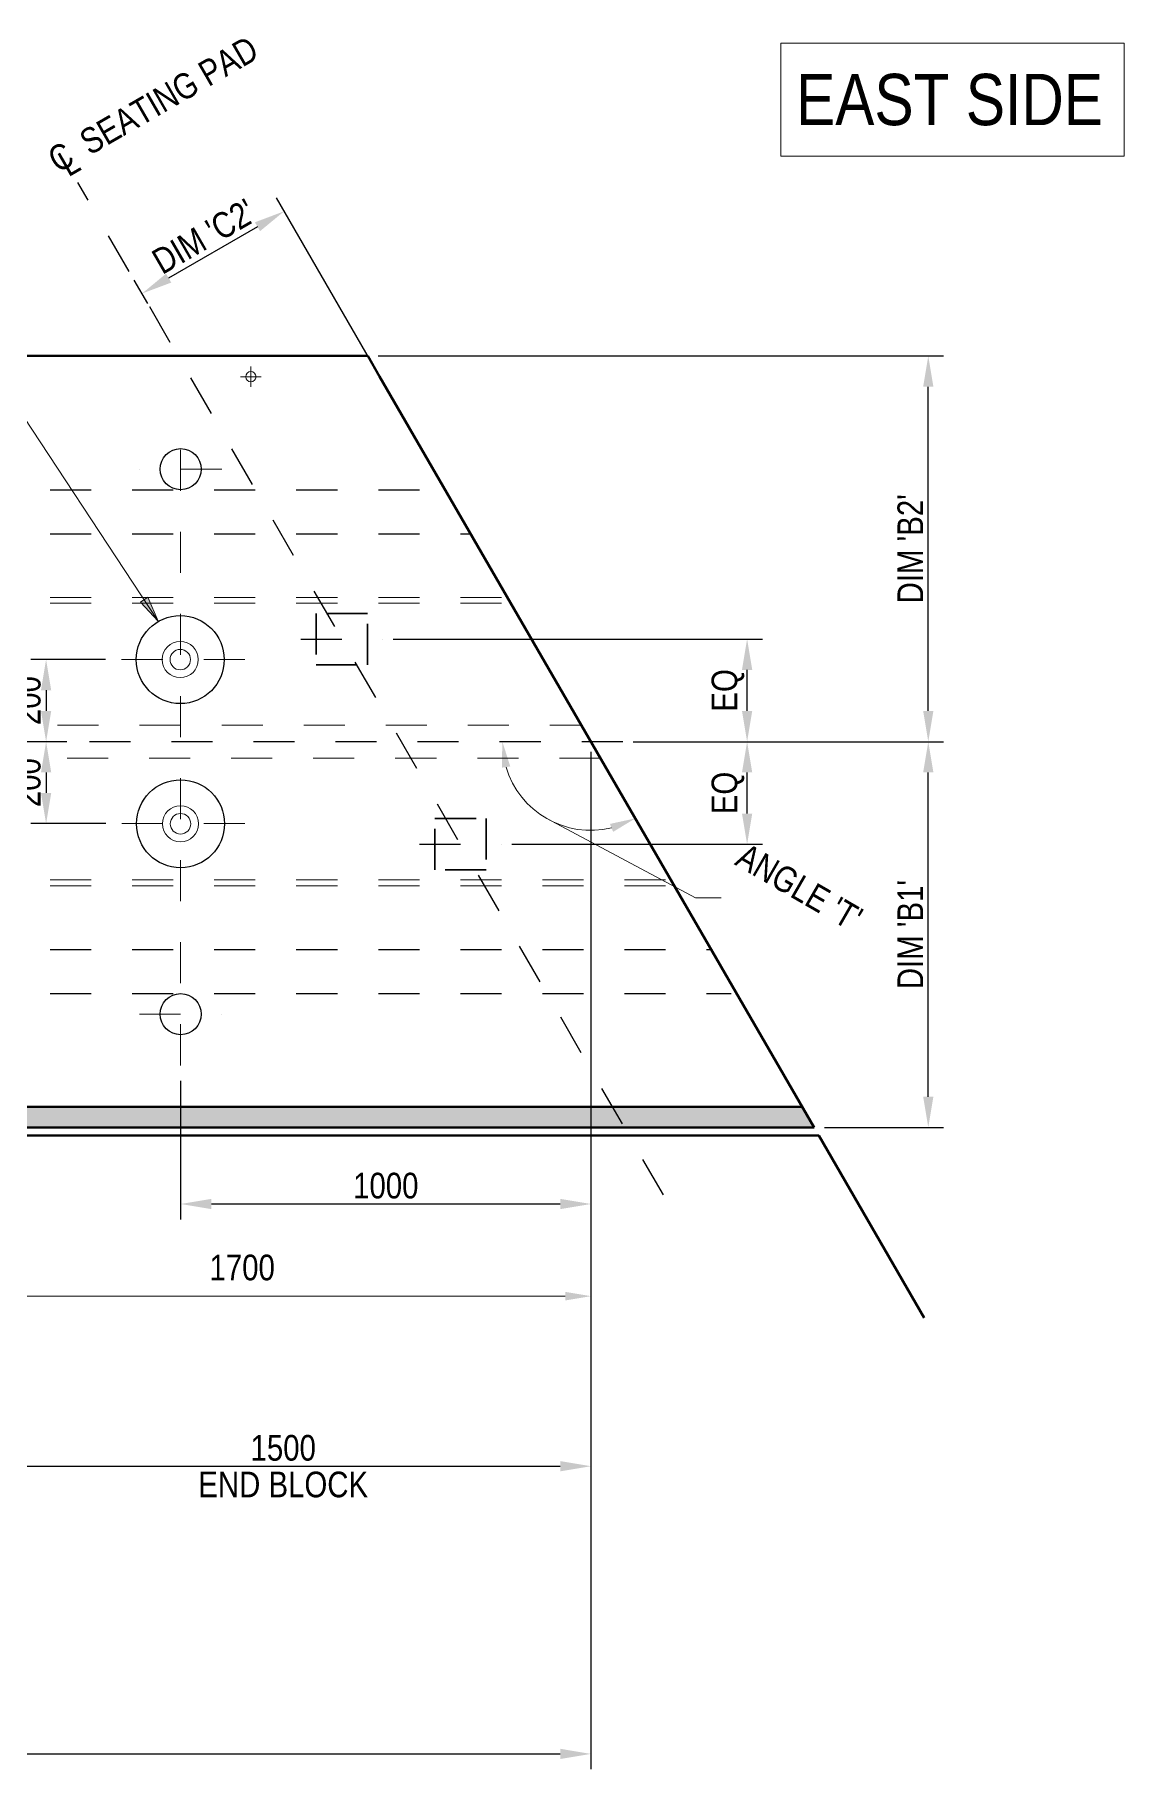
# Model space of a CAD drawing. Header units: metres. Extents: x 17.8 to 37.4, y 3.4 to 57.8.
# Drawn here: x 34.552 to 37.208, y 53.152 to 57.39 of the extents above; entities that cross this region are included whole.
import ezdxf

# ---------------------------------------------------------------- set-up
doc = ezdxf.new("R2010")
doc.units = ezdxf.units.M
doc.linetypes.add('JacobsCenter', pattern=[0.015, 0.009, -0.0015, 0.003, -0.0015])
doc.linetypes.add('JacobsDash', pattern=[0.0045, 0.003, -0.0015])
doc.layers.get('Defpoints').update_dxf_attribs({"color": 41})
for name, color, linetype, lineweight in [('A-ANNO-DIMS', 7, 'Continuous', 9), ('A-ANNO-NOTE', 7, 'Continuous', 9), ('A-DETL', 7, 'Continuous', 13), ('A-DETL-GENF', 7, 'Continuous', 9), ('G-ANNO-TEXT', 7, 'Continuous', 9)]:
    doc.layers.add(name, color=color, linetype=linetype, lineweight=lineweight)
doc.styles.add('Arial Narrow', font='ARIALN.TTF', dxfattribs={"height": 0.0625})
doc.styles.add('Arial Narrow_1', font='ARIALN.TTF', dxfattribs={"height": 0.125})
doc.styles.add('Arial Narrow_2', font='ARIALN.TTF', dxfattribs={"height": 0.0025})
doc.dimstyles.new('____ddd____', dxfattribs={"dimscale": 0.3048, "dimtxt": 0.063964, "dimasz": 0.246063, "dimexe": 0.123031, "dimexo": 0.082021, "dimgap": 0.04101, "dimtad": 1, "dimdec": 0, "dimlfac": 1000, "dimzin": 0, "dimdsep": 46, "dimtxsty": 'Arial Narrow', "dimsah": 1, "dimcen": 0.09, "dimaunit": 1, "dimadec": 4, "dimazin": 0, "dimtfac": 1, "dimtdec": 4, "dimtix": 1, "dimtmove": 0, "dimatfit": 3, "dimfxl": 1, "dimtvp": 1, "dimtolj": 1, "dimtzin": 0, "dimarcsym": 2})
doc.dimstyles.new('Dimension_Angle_O__DMS_', dxfattribs={"dimscale": 0.3048, "dimtxt": 0.063964, "dimasz": 0.205052, "dimexe": 0.19685, "dimexo": 0.131234, "dimgap": 0.164042, "dimtad": 1, "dimdec": 3, "dimlfac": 1000, "dimrnd": 0.001, "dimzin": 0, "dimdsep": 46, "dimtxsty": 'Arial Narrow', "dimsah": 1, "dimcen": 0.09, "dimaunit": 1, "dimadec": 4, "dimazin": 0, "dimtfac": 1, "dimtdec": 4, "dimtix": 1, "dimtmove": 1, "dimatfit": 3, "dimfxl": 1, "dimtvp": 1, "dimtfill": 1, "dimtolj": 1, "dimtzin": 0, "dimlwd": 18, "dimlwe": 18, "dimarcsym": 2})
doc.dimstyles.new('Dimension_Standard_O__mm_', dxfattribs={"dimscale": 0.3048, "dimtxt": 0.063964, "dimasz": 0.205052, "dimexe": 0.19685, "dimexo": 0.123031, "dimgap": 0.123031, "dimtad": 1, "dimdec": 0, "dimlfac": 1000, "dimzin": 0, "dimdsep": 46, "dimtxsty": 'Arial Narrow', "dimsah": 1, "dimcen": 0.09, "dimaunit": 1, "dimadec": 4, "dimazin": 0, "dimtfac": 1, "dimtdec": 4, "dimtix": 1, "dimtmove": 0, "dimatfit": 3, "dimfxl": 1, "dimtvp": 1, "dimtfill": 1, "dimtolj": 1, "dimtzin": 0, "dimlwd": 18, "dimlwe": 18, "dimarcsym": 2})

# ---------------------------------------------------------------- blocks, each defined once
blk = doc.blocks.new('DIMBLOCK41-DRG-2873092 - 1815 SUPER-T GIRDER_CONCRETE_EDGE GIRDERS_PLAN')
at = {"layer": 'A-ANNO-DIMS', "color": 0, "lineweight": -2, "transparency": 16777216}
for p, q in [((36.0104, 55.6678), (36.7675, 55.6678)), ((36.73, 54.8028), (36.73, 55.5928)), ((36.4769, 54.7278), (36.7675, 54.7278))]:
    blk.add_line(p, q, dxfattribs=at)
at = {"layer": 'A-ANNO-DIMS', "color": 0, "transparency": 16777216}
for points in [[(36.7175, 55.5928), (36.7425, 55.5928), (36.73, 55.6678)], [(36.7175, 54.8028), (36.7425, 54.8028), (36.73, 54.7278)]]:
    blk.add_solid(points, dxfattribs=at)
at = {"layer": 'Defpoints', "color": 0, "transparency": 16777216}
for p in [(35.9854, 55.6678), (36.73, 55.6678), (36.4519, 54.7278)]:
    blk.add_point(p, dxfattribs=at)
at = {"layer": 'A-ANNO-DIMS', "color": 0, "transparency": 16777216, "insert": (36.6861, 55.1978), "char_height": 0.0625, "width": 0.32165, "attachment_point": 5, "rotation": 90, "style": 'Arial Narrow'}
blk.add_mtext("\\A1;DIM 'B1'", dxfattribs=at)
blk = doc.blocks.new('DIMBLOCK42-DRG-2873092 - 1815 SUPER-T GIRDER_CONCRETE_EDGE GIRDERS_PLAN')
at = {"layer": 'A-ANNO-DIMS', "color": 0, "lineweight": -2, "transparency": 16777216}
for p, q in [((35.3891, 56.6078), (36.7675, 56.6078)), ((36.73, 55.7428), (36.73, 56.5328)), ((36.0104, 55.6678), (36.7675, 55.6678))]:
    blk.add_line(p, q, dxfattribs=at)
at = {"layer": 'A-ANNO-DIMS', "color": 0, "transparency": 16777216}
for points in [[(36.7175, 56.5328), (36.7425, 56.5328), (36.73, 56.6078)], [(36.7175, 55.7428), (36.7425, 55.7428), (36.73, 55.6678)]]:
    blk.add_solid(points, dxfattribs=at)
at = {"layer": 'Defpoints', "color": 0, "transparency": 16777216}
for p in [(35.3641, 56.6078), (36.73, 56.6078), (35.9854, 55.6678)]:
    blk.add_point(p, dxfattribs=at)
at = {"layer": 'A-ANNO-DIMS', "color": 0, "transparency": 16777216, "insert": (36.6861, 56.1378), "char_height": 0.0625, "width": 0.32165, "attachment_point": 5, "rotation": 90, "style": 'Arial Narrow'}
blk.add_mtext("\\A1;DIM 'B2'", dxfattribs=at)
blk = doc.blocks.new('DIMBLOCK46-DRG-2873092 - 1815 SUPER-T GIRDER_CONCRETE_EDGE GIRDERS_PLAN')
at = {"layer": 'A-ANNO-DIMS', "color": 0, "lineweight": 18, "transparency": 16777216}
for p, q in [((35.7059, 55.6678), (35.752, 55.6678)), ((36.0562, 55.4116), (35.9861, 55.5328)), ((35.8, 55.4807), (36.1626, 55.287)), ((36.1626, 55.287), (36.2251, 55.287))]:
    blk.add_line(p, q, dxfattribs=at)
blk.add_arc((35.9079, 55.6678), 0.216, 196.6386, 283.4178, dxfattribs=at)
at = {"layer": 'A-ANNO-DIMS', "color": 0, "transparency": 16777216}
for points in [[(35.6907, 55.6045), (35.7113, 55.6075), (35.692, 55.6678)], [(35.9542, 55.4674), (35.9619, 55.4481), (36.0161, 55.4809)]]:
    blk.add_solid(points, dxfattribs=at)
at = {"layer": 'Defpoints', "color": 0, "transparency": 16777216}
for p in [(35.6659, 55.6678), (35.9079, 55.6678), (35.7425, 55.5289), (36.0762, 55.377)]:
    blk.add_point(p, dxfattribs=at)
at = {"layer": 'A-ANNO-DIMS', "color": 0, "lineweight": 18, "transparency": 16777216, "insert": (36.2869, 55.4235), "char_height": 0.0625, "width": 0.402062, "attachment_point": 1, "rotation": 330.0282, "line_spacing_factor": 0.974696, "style": 'Arial Narrow', "bg_fill": 3, "box_fill_scale": 1.1, "bg_fill_color": 256, "bg_fill_true_color": 13158600, "bg_fill_transparency": 0}
blk.add_mtext("\\A1;ANGLE 'T'", dxfattribs=at)
blk = doc.blocks.new('DIMBLOCK63-DRG-2873092 - 1815 SUPER-T GIRDER_CONCRETE_EDGE GIRDERS_PLAN')
at = {"layer": 'A-ANNO-DIMS', "color": 0, "lineweight": -2, "transparency": 16777216}
for p, q in [((35.9079, 55.607), (35.9079, 53.8648)), ((34.4079, 54.6842), (34.4079, 53.8648)), ((34.4829, 53.9023), (35.8329, 53.9023))]:
    blk.add_line(p, q, dxfattribs=at)
at = {"layer": 'A-ANNO-DIMS', "color": 0, "transparency": 16777216}
for points in [[(34.4829, 53.9148), (34.4829, 53.8898), (34.4079, 53.9023)], [(35.8329, 53.9148), (35.8329, 53.8898), (35.9079, 53.9023)]]:
    blk.add_solid(points, dxfattribs=at)
at = {"layer": 'Defpoints', "color": 0, "transparency": 16777216}
for p in [(35.9079, 55.632), (34.4079, 54.7092), (35.9079, 53.9023)]:
    blk.add_point(p, dxfattribs=at)
at = {"layer": 'A-ANNO-DIMS', "color": 0, "transparency": 16777216, "char_height": 0.0625, "width": 0.497095, "attachment_point": 5, "style": 'Arial Narrow'}
for s, insert in [('\\A1;1500', (35.1579, 53.9467)), ('\\A1;END BLOCK', (35.1579, 53.8574))]:
    blk.add_mtext(s, dxfattribs=dict(at, insert=insert))
blk = doc.blocks.new('DIMBLOCK67-DRG-2873092 - 1815 SUPER-T GIRDER_CONCRETE_EDGE GIRDERS_PLAN')
at = {"layer": 'A-ANNO-DIMS', "color": 0, "lineweight": -2, "transparency": 16777216}
for p, q in [((34.7248, 55.8681), (34.5425, 55.8681)), ((34.58, 55.7931), (34.58, 55.7428)), ((34.6309, 55.6678), (34.5425, 55.6678))]:
    blk.add_line(p, q, dxfattribs=at)
at = {"layer": 'A-ANNO-DIMS', "color": 0, "transparency": 16777216}
for points in [[(34.5675, 55.7931), (34.5925, 55.7931), (34.58, 55.8681)], [(34.5675, 55.7428), (34.5925, 55.7428), (34.58, 55.6678)]]:
    blk.add_solid(points, dxfattribs=at)
at = {"layer": 'Defpoints', "color": 0, "transparency": 16777216}
for p in [(34.7498, 55.8681), (34.58, 55.6678), (34.6559, 55.6678)]:
    blk.add_point(p, dxfattribs=at)
at = {"layer": 'A-ANNO-DIMS', "color": 0, "transparency": 16777216, "insert": (34.5356, 55.768), "char_height": 0.0625, "width": 0.142549, "attachment_point": 5, "rotation": 90, "style": 'Arial Narrow'}
blk.add_mtext('\\A1;200', dxfattribs=at)
blk = doc.blocks.new('DIMBLOCK68-DRG-2873092 - 1815 SUPER-T GIRDER_CONCRETE_EDGE GIRDERS_PLAN')
at = {"layer": 'A-ANNO-DIMS', "color": 0, "lineweight": -2, "transparency": 16777216}
for p, q in [((34.6309, 55.6678), (34.5425, 55.6678)), ((34.58, 55.5928), (34.58, 55.5431)), ((34.7255, 55.4681), (34.5425, 55.4681))]:
    blk.add_line(p, q, dxfattribs=at)
at = {"layer": 'A-ANNO-DIMS', "color": 0, "transparency": 16777216}
for points in [[(34.5675, 55.5928), (34.5925, 55.5928), (34.58, 55.6678)], [(34.5675, 55.5431), (34.5925, 55.5431), (34.58, 55.4681)]]:
    blk.add_solid(points, dxfattribs=at)
at = {"layer": 'Defpoints', "color": 0, "transparency": 16777216}
for p in [(34.6559, 55.6678), (34.58, 55.4681), (34.7505, 55.4681)]:
    blk.add_point(p, dxfattribs=at)
at = {"layer": 'A-ANNO-DIMS', "color": 0, "transparency": 16777216, "insert": (34.5356, 55.568), "char_height": 0.0625, "width": 0.142549, "attachment_point": 5, "rotation": 90, "style": 'Arial Narrow'}
blk.add_mtext('\\A1;200', dxfattribs=at)
blk = doc.blocks.new('DIMBLOCK69-DRG-2873092 - 1815 SUPER-T GIRDER_CONCRETE_EDGE GIRDERS_PLAN')
at = {"layer": 'A-ANNO-DIMS', "color": 0, "lineweight": -2, "transparency": 16777216}
for p, q in [((35.9079, 55.6428), (35.9079, 54.5038)), ((34.9079, 54.8416), (34.9079, 54.5038)), ((34.9829, 54.5413), (35.8329, 54.5413))]:
    blk.add_line(p, q, dxfattribs=at)
at = {"layer": 'A-ANNO-DIMS', "color": 0, "transparency": 16777216}
for points in [[(34.9829, 54.5538), (34.9829, 54.5288), (34.9079, 54.5413)], [(35.8329, 54.5538), (35.8329, 54.5288), (35.9079, 54.5413)]]:
    blk.add_solid(points, dxfattribs=at)
at = {"layer": 'Defpoints', "color": 0, "transparency": 16777216}
for p in [(35.9079, 55.6678), (34.9079, 54.8666), (35.9079, 54.5413)]:
    blk.add_point(p, dxfattribs=at)
at = {"layer": 'A-ANNO-DIMS', "color": 0, "transparency": 16777216, "insert": (35.4079, 54.5857), "char_height": 0.0625, "width": 0.190066, "attachment_point": 5, "style": 'Arial Narrow'}
blk.add_mtext('\\A1;1000', dxfattribs=at)
blk = doc.blocks.new('DIMBLOCK70-DRG-2873092 - 1815 SUPER-T GIRDER_CONCRETE_EDGE GIRDERS_PLAN')
at = {"layer": 'A-ANNO-DIMS', "color": 0, "lineweight": -2, "transparency": 16777216}
for p, q in [((19.2271, 55.6428), (19.2271, 53.1638)), ((35.9079, 55.6428), (35.9079, 53.1638)), ((19.3021, 53.2013), (35.8329, 53.2013))]:
    blk.add_line(p, q, dxfattribs=at)
at = {"layer": 'A-ANNO-DIMS', "color": 0, "transparency": 16777216}
for points in [[(19.3021, 53.2138), (19.3021, 53.1888), (19.2271, 53.2013)], [(35.8329, 53.2138), (35.8329, 53.1888), (35.9079, 53.2013)]]:
    blk.add_solid(points, dxfattribs=at)
at = {"layer": 'Defpoints', "color": 0, "transparency": 16777216}
for p in [(19.2271, 55.6678), (35.9079, 55.6678), (35.9079, 53.2013)]:
    blk.add_point(p, dxfattribs=at)
at = {"layer": 'A-ANNO-DIMS', "color": 0, "transparency": 16777216, "insert": (27.5675, 53.245), "char_height": 0.0625, "width": 0.264386, "attachment_point": 5, "style": 'Arial Narrow'}
blk.add_mtext("\\A1;DIM 'L'", dxfattribs=at)
blk = doc.blocks.new('CS_Annot_Centreline Symbol2 - CS_Annot_Centreline Symbol-5074296-DRG-2873092 - 1815 SUPER-T GIRDER_CONCRETE_EDGE GIRDERS_PLAN')
at = {"layer": 'A-ANNO-NOTE', "char_height": 0.0025, "attachment_point": 1, "style": 'Arial Narrow_2'}
for s, insert, width in [('C  ', (-0.00109, 0.00476), 0.0044093), ('L', (-0.00041, 0.00392), 0.0019241)]:
    blk.add_mtext(s, dxfattribs=dict(at, insert=insert, width=width))
blk = doc.blocks.new('DIMBLOCK72-DRG-2873092 - 1815 SUPER-T GIRDER_CONCRETE_EDGE GIRDERS_PLAN')
at = {"layer": 'A-ANNO-DIMS', "color": 0, "lineweight": -2, "transparency": 16777216}
for p, q in [((35.3804, 56.5795), (35.1413, 56.9926)), ((35.0952, 56.9226), (34.8787, 56.7973)), ((34.8278, 56.7355), (34.795, 56.7922))]:
    blk.add_line(p, q, dxfattribs=at)
at = {"layer": 'A-ANNO-DIMS', "color": 0, "transparency": 16777216}
for points in [[(35.0889, 56.9334), (35.1015, 56.9118), (35.1601, 56.9602)], [(34.8724, 56.8082), (34.885, 56.7865), (34.8138, 56.7598)]]:
    blk.add_solid(points, dxfattribs=at)
at = {"layer": 'Defpoints', "color": 0, "transparency": 16777216}
for p in [(34.8138, 56.7598), (34.8403, 56.7139), (35.3929, 56.5578)]:
    blk.add_point(p, dxfattribs=at)
at = {"layer": 'A-ANNO-DIMS', "color": 0, "transparency": 16777216, "insert": (34.9645, 56.8988), "char_height": 0.0625, "width": 0.326523, "attachment_point": 5, "rotation": 30.0563, "style": 'Arial Narrow'}
blk.add_mtext("\\A1;DIM 'C2'", dxfattribs=at)
blk = doc.blocks.new('DIMBLOCK78-DRG-2873092 - 1815 SUPER-T GIRDER_CONCRETE_EDGE GIRDERS_PLAN')
at = {"layer": 'A-ANNO-DIMS', "color": 0, "lineweight": -2, "transparency": 16777216}
for p, q in [((36.0104, 55.6678), (36.326, 55.6678)), ((36.2885, 55.4928), (36.2885, 55.5928)), ((35.7153, 55.4178), (36.326, 55.4178))]:
    blk.add_line(p, q, dxfattribs=at)
at = {"layer": 'A-ANNO-DIMS', "color": 0, "transparency": 16777216}
for points in [[(36.276, 55.5928), (36.301, 55.5928), (36.2885, 55.6678)], [(36.276, 55.4928), (36.301, 55.4928), (36.2885, 55.4178)]]:
    blk.add_solid(points, dxfattribs=at)
at = {"layer": 'Defpoints', "color": 0, "transparency": 16777216}
for p in [(35.9854, 55.6678), (36.2885, 55.6678), (35.6903, 55.4178)]:
    blk.add_point(p, dxfattribs=at)
at = {"layer": 'A-ANNO-DIMS', "color": 0, "transparency": 16777216, "insert": (36.2418, 55.5428), "char_height": 0.0625, "width": 0.124274, "attachment_point": 5, "rotation": 90, "style": 'Arial Narrow'}
blk.add_mtext('\\A1;EQ', dxfattribs=at)
blk = doc.blocks.new('DIMBLOCK79-DRG-2873092 - 1815 SUPER-T GIRDER_CONCRETE_EDGE GIRDERS_PLAN')
at = {"layer": 'A-ANNO-DIMS', "color": 0, "lineweight": -2, "transparency": 16777216}
for p, q in [((35.426, 55.9178), (36.326, 55.9178)), ((36.2885, 55.7428), (36.2885, 55.8428)), ((36.0104, 55.6678), (36.326, 55.6678))]:
    blk.add_line(p, q, dxfattribs=at)
at = {"layer": 'A-ANNO-DIMS', "color": 0, "transparency": 16777216}
for points in [[(36.276, 55.8428), (36.301, 55.8428), (36.2885, 55.9178)], [(36.276, 55.7428), (36.301, 55.7428), (36.2885, 55.6678)]]:
    blk.add_solid(points, dxfattribs=at)
at = {"layer": 'Defpoints', "color": 0, "transparency": 16777216}
for p in [(35.401, 55.9178), (36.2885, 55.9178), (35.9854, 55.6678)]:
    blk.add_point(p, dxfattribs=at)
at = {"layer": 'A-ANNO-DIMS', "color": 0, "transparency": 16777216, "insert": (36.2418, 55.7928), "char_height": 0.0625, "width": 0.124274, "attachment_point": 5, "rotation": 90, "style": 'Arial Narrow'}
blk.add_mtext('\\A1;EQ', dxfattribs=at)
blk = doc.blocks.new('DIMBLOCK82-DRG-2873092 - 1815 SUPER-T GIRDER_CONCRETE_EDGE GIRDERS_PLAN')
at = {"layer": 'A-ANNO-DIMS', "color": 0, "lineweight": 18, "transparency": 16777216}
for p, q in [((34.2079, 54.6882), (34.2079, 54.2567)), ((35.9079, 54.6772), (35.9079, 54.2567)), ((34.2704, 54.3167), (35.8454, 54.3167))]:
    blk.add_line(p, q, dxfattribs=at)
at = {"layer": 'A-ANNO-DIMS', "color": 0, "transparency": 16777216}
for points in [[(34.2704, 54.3271), (34.2704, 54.3063), (34.2079, 54.3167)], [(35.8454, 54.3271), (35.8454, 54.3063), (35.9079, 54.3167)]]:
    blk.add_solid(points, dxfattribs=at)
at = {"layer": 'Defpoints', "color": 0, "transparency": 16777216}
for p in [(34.2079, 54.7257), (35.9079, 54.7147), (35.9079, 54.3167)]:
    blk.add_point(p, dxfattribs=at)
at = {"layer": 'A-ANNO-DIMS', "color": 0, "lineweight": 18, "transparency": 16777216, "insert": (35.0579, 54.3861), "char_height": 0.0625, "width": 0.190066, "attachment_point": 5, "style": 'Arial Narrow', "bg_fill": 3, "box_fill_scale": 1.1, "bg_fill_color": 256, "bg_fill_true_color": 13158600, "bg_fill_transparency": 0}
blk.add_mtext('\\A1;1700', dxfattribs=at)

msp = doc.modelspace()

# ---------------------------------------------------------------- hatches: boundary and pattern name
at = {"layer": 'A-DETL-GENF', "true_color": 0xd8d8d8}
msp.add_hatch(color=254, dxfattribs=at).paths.add_polyline_path([(32.1898544, 54.7278177), (36.4518856, 54.7278177), (36.4229525, 54.7778177), (32.1898544, 54.7778177)])
at = {"layer": 'G-ANNO-TEXT'}
msp.add_hatch(color=256, dxfattribs=at).paths.add_polyline_path([(34.8534017, 55.9614129), (34.8281407, 56.019633), (34.8097517, 56.0074821)])

# ---------------------------------------------------------------- linework, layer by layer
at = {"layer": 'A-DETL', "linetype": 'JacobsCenter', "lineweight": 25}
for p, q in [((36.0847112, 54.5634376), (34.657298, 57.0301851)), ((35.2009828, 55.9178177), (35.4009828, 55.9178177)), ((35.9853983, 55.6678177), (28.7531117, 55.6678177)), ((35.4903139, 55.4178177), (35.6903139, 55.4178177))]:
    msp.add_line(p, q, dxfattribs=at)
at = {"layer": 'A-DETL', "lineweight": 50}
for p, q in [((32.1898544, 56.6078177), (35.3640666, 56.6078177)), ((35.3640666, 56.6078177), (35.3929341, 56.5578177)), ((35.3929341, 56.5578177), (36.4518856, 54.7278177)), ((32.1898544, 54.7778177), (36.4229525, 54.7778177)), ((32.1898544, 54.7278177), (36.4518856, 54.7278177)), ((36.4634326, 54.7078177), (32.1898544, 54.7078177)), ((36.4634326, 54.7078177), (36.7203585, 54.2638177))]:
    msp.add_line(p, q, dxfattribs=at)
at = {"layer": 'A-DETL', "linetype": 'JacobsCenter', "lineweight": 9}
for p, q in [((35.054123, 56.5571968), (35.104123, 56.5571968)), ((35.0791228, 56.5321971), (35.0791228, 56.5821971))]:
    msp.add_line(p, q, dxfattribs=at)
at = {"layer": 'A-DETL', "linetype": 'JacobsCenter', "lineweight": 18}
for p, q in [((34.9079446, 54.8791057), (34.9079446, 56.4678175)), ((35.0079446, 56.3318177), (34.8079446, 56.3318177)), ((35.0641319, 55.8681422), (34.7498468, 55.8681422)), ((35.0647614, 55.4681428), (34.7504763, 55.4681428)), ((34.8079446, 55.0038177), (35.0079446, 55.0038177))]:
    msp.add_line(p, q, dxfattribs=at)
at = {"layer": 'A-DETL', "linetype": 'JacobsDash', "lineweight": 25}
for p, q in [((32.1898544, 56.2813177), (35.5529341, 56.2813177)), ((32.1898544, 56.1742127), (35.6149117, 56.1742127)), ((32.1898544, 55.1614226), (36.2009749, 55.1614226)), ((32.1898544, 55.0543177), (36.2493539, 55.0543177))]:
    msp.add_line(p, q, dxfattribs=at)
at = {"layer": 'A-DETL', "color": 8, "linetype": 'JacobsDash', "lineweight": 18, "true_color": 0x808080}
for p, q in [((32.1898544, 56.0193596), (35.7045193, 56.0193596)), ((32.1898544, 56.0051335), (35.7127514, 56.0051335)), ((32.1898544, 55.3308319), (36.1029442, 55.3308319)), ((32.1898544, 55.3166058), (36.1111763, 55.3166058))]:
    msp.add_line(p, q, dxfattribs=at)
at = {"layer": 'A-DETL', "linetype": 'JacobsDash', "lineweight": 35}
for p, q in [((35.2384828, 55.9803177), (35.2384828, 55.8553177)), ((35.3634828, 55.9803177), (35.2384828, 55.9803177)), ((35.3634828, 55.8553177), (35.3634828, 55.9803177)), ((35.2384828, 55.8553177), (35.3634828, 55.8553177)), ((35.5278139, 55.4803177), (35.6528139, 55.4803177)), ((35.5278139, 55.3553177), (35.5278139, 55.4803177)), ((35.6528139, 55.4803177), (35.6528139, 55.3553177)), ((35.6528139, 55.3553177), (35.5278139, 55.3553177))]:
    msp.add_line(p, q, dxfattribs=at)
at = {"layer": 'A-DETL', "linetype": 'JacobsDash', "lineweight": 9}
for p, q in [((34.2079433, 55.7078177), (35.8847968, 55.7078177)), ((35.9310898, 55.6278177), (34.2079433, 55.6278177))]:
    msp.add_line(p, q, dxfattribs=at)
at = {"layer": 'A-DETL', "lineweight": 18}
msp.add_line((35.9079433, 55.6678177), (35.9079433, 55.6661607), dxfattribs=at)
for centre, radius in [((35.0791229, 56.5571964), 0.0125), ((34.9069894, 55.8678162), 0.044), ((34.9069894, 55.8678162), 0.025), ((34.9076189, 55.4678168), 0.044), ((34.9076189, 55.4678168), 0.025)]:
    msp.add_circle(centre, radius, dxfattribs=at)
at = {"layer": 'A-DETL', "lineweight": 25}
for centre, radius in [((34.9079446, 56.3318177), 0.05), ((34.9069894, 55.8678162), 0.1071429), ((34.9076189, 55.4678168), 0.1071429), ((34.9079446, 55.0038177), 0.05)]:
    msp.add_circle(centre, radius, dxfattribs=at)
at = {"layer": 'G-ANNO-TEXT'}
for p, q in [((34.8534017, 55.9614129), (34.1172913, 57.0754341)), ((34.8281407, 56.019633), (34.8097517, 56.0074821)), ((34.8097517, 56.0074821), (34.8534017, 55.9614129)), ((34.8534017, 55.9614129), (34.8281407, 56.019633))]:
    msp.add_line(p, q, dxfattribs=at)
at = {"layer": 'G-ANNO-TEXT', "lineweight": 18, "flags": 128}
msp.add_lwpolyline([(36.370288, 57.3696301), (37.207538, 57.3696301), (37.207538, 57.0946301), (36.370288, 57.0946301)], close=True, dxfattribs=at)

# ---------------------------------------------------------------- block references
at = {"layer": 'A-ANNO-NOTE', "xscale": 25, "yscale": 25, "zscale": 25, "rotation": 29.99999999999798}
msp.add_blockref('CS_Annot_Centreline Symbol2 - CS_Annot_Centreline Symbol-5074296-DRG-2873092 - 1815 SUPER-T GIRDER_CONCRETE_EDGE GIRDERS_PLAN', (34.660955, 57.0171102), dxfattribs=at)

# ---------------------------------------------------------------- dimensions: what is measured, and where the dimension line sits
at = {"layer": 'A-ANNO-DIMS'}
for base, p1, p2, angle, text, override, picture, middle in [((34.8137786, 56.7597672), (35.3929341, 56.5578177), (34.8403403, 56.7138653), 30.0563371, "DIM 'C2'", {"dimpost": '<>', "dimfxl": 0.574204}, 'DIMBLOCK72-DRG-2873092 - 1815 SUPER-T GIRDER_CONCRETE_EDGE GIRDERS_PLAN', (34.9644855, 56.8987784)), ((36.7300261, 56.6078177), (35.9853983, 55.6678177), (35.3640666, 56.6078177), 90, "DIM 'B2'", {"dimpost": '<>', "dimfxl": 1.126789}, 'DIMBLOCK42-DRG-2873092 - 1815 SUPER-T GIRDER_CONCRETE_EDGE GIRDERS_PLAN', (36.6861268, 56.1378177)), ((36.7300261, 55.6678177), (36.4518856, 54.7278177), (35.9853983, 55.6678177), 90, "DIM 'B1'", {"dimpost": '<>', "dimfxl": 1.049386}, 'DIMBLOCK41-DRG-2873092 - 1815 SUPER-T GIRDER_CONCRETE_EDGE GIRDERS_PLAN', (36.6861268, 55.1978177))]:
    dim = msp.add_linear_dim(base=base, p1=p1, p2=p2, angle=angle, text=text, dimstyle='____ddd____', override=override, dxfattribs=at)
    dim.commit()
    dim.dimension.update_dxf_attribs({"geometry": picture, "text_midpoint": middle})
for base, p1, p2, override, picture, middle in [((34.5799937, 55.6678177), (34.7498468, 55.8681422), (34.6558519, 55.6678177), {"dimpost": '<>', "dimfxl": 0.22128}, 'DIMBLOCK67-DRG-2873092 - 1815 SUPER-T GIRDER_CONCRETE_EDGE GIRDERS_PLAN', (34.5355828, 55.7679799)), ((34.5799937, 55.4681428), (34.6558519, 55.6678177), (34.7504763, 55.4681428), {"dimpost": '<>', "dimfxl": 0.220961}, 'DIMBLOCK68-DRG-2873092 - 1815 SUPER-T GIRDER_CONCRETE_EDGE GIRDERS_PLAN', (34.5355828, 55.5679802))]:
    dim = msp.add_linear_dim(base=base, p1=p1, p2=p2, angle=90, dimstyle='____ddd____', override=override, dxfattribs=at)
    dim.commit()
    dim.dimension.update_dxf_attribs({"geometry": picture, "text_midpoint": middle})

# ---------------------------------------------------------------- next in the draw order: texts
at = {"layer": 'A-ANNO-NOTE', "insert": (34.6551728, 57.1496344), "char_height": 0.0625, "attachment_point": 1, "rotation": 30, "style": 'Arial Narrow', "bg_fill": 3, "box_fill_scale": 1, "bg_fill_color": 256, "bg_fill_true_color": 13158600, "bg_fill_transparency": 0}
msp.add_mtext('SEATING PAD', dxfattribs=at)
at = {"layer": 'G-ANNO-TEXT', "lineweight": 18, "insert": (36.407788, 57.2950728), "char_height": 0.125, "attachment_point": 1, "style": 'Arial Narrow_1', "bg_fill": 3, "box_fill_scale": 1, "bg_fill_color": 256, "bg_fill_true_color": 13158600, "bg_fill_transparency": 0}
msp.add_mtext('EAST SIDE', dxfattribs=at)

# ---------------------------------------------------------------- next in the draw order: dimensions: what is measured, and where the dimension line sits
at = {"layer": 'A-ANNO-DIMS', "lineweight": 18}
dim = msp.add_angular_dim_3p(base=(35.7425383, 55.528934), center=(35.9079433, 55.6678177), p1=(35.6659432, 55.6678177), p2=(36.0762194, 55.3770156), text="ANGLE 'T'", dimstyle='Dimension_Angle_O__DMS_', override={"dimpost": '<>', "dimfxl": 0.502884}, dxfattribs=at)
dim.commit()
dim.dimension.update_dxf_attribs({"geometry": 'DIMBLOCK46-DRG-2873092 - 1815 SUPER-T GIRDER_CONCRETE_EDGE GIRDERS_PLAN', "text_midpoint": (36.4402141, 55.2869575), "dimtype": 165, "text_rotation": 330.0281685})

# ---------------------------------------------------------------- next in the draw order: dimensions: what is measured, and where the dimension line sits
at = {"layer": 'A-ANNO-DIMS'}
for base, p1, p2, override, picture, middle in [((36.2885382, 55.9178177), (35.9853983, 55.6678177), (35.4009828, 55.9178177), {"dimpost": '<>', "dimfxl": 0.635643}, 'DIMBLOCK79-DRG-2873092 - 1815 SUPER-T GIRDER_CONCRETE_EDGE GIRDERS_PLAN', (36.2418039, 55.7928177)), ((36.2885382, 55.6678177), (35.6903139, 55.4178177), (35.9853983, 55.6678177), {"dimpost": '<>', "dimfxl": 0.386749}, 'DIMBLOCK78-DRG-2873092 - 1815 SUPER-T GIRDER_CONCRETE_EDGE GIRDERS_PLAN', (36.2418039, 55.5428177))]:
    dim = msp.add_linear_dim(base=base, p1=p1, p2=p2, angle=90, text='EQ', dimstyle='____ddd____', override=override, dxfattribs=at)
    dim.commit()
    dim.dimension.update_dxf_attribs({"geometry": picture, "text_midpoint": middle})
for base, p1, p2, text, override, picture, middle in [((35.9079433, 53.2012597), (19.2270977, 55.6678177), (35.9079433, 55.6678177), "DIM 'L'", {"dimpost": '<>', "dimfxl": 16.680846}, 'DIMBLOCK70-DRG-2873092 - 1815 SUPER-T GIRDER_CONCRETE_EDGE GIRDERS_PLAN', (27.5675205, 53.245031)), ((35.9079433, 53.9022701), (34.4079446, 54.7092457), (35.9079433, 55.6320193), '<>\\XEND BLOCK', {"dimpost": '<>', "dimfxl": 1.76111}, 'DIMBLOCK63-DRG-2873092 - 1815 SUPER-T GIRDER_CONCRETE_EDGE GIRDERS_PLAN', (35.157944, 53.9022701))]:
    dim = msp.add_linear_dim(base=base, p1=p1, p2=p2, text=text, dimstyle='____ddd____', override=override, dxfattribs=at)
    dim.commit()
    dim.dimension.update_dxf_attribs({"geometry": picture, "text_midpoint": middle})
dim = msp.add_linear_dim(base=(35.9079433, 54.5412553), p1=(34.9079446, 54.8666057), p2=(35.9079433, 55.6678177), dimstyle='____ddd____', override={"dimpost": '<>', "dimfxl": 1.281381}, dxfattribs=at)
dim.commit()
dim.dimension.update_dxf_attribs({"geometry": 'DIMBLOCK69-DRG-2873092 - 1815 SUPER-T GIRDER_CONCRETE_EDGE GIRDERS_PLAN', "text_midpoint": (35.407944, 54.5856661)})

# ---------------------------------------------------------------- next in the draw order: dimensions: what is measured, and where the dimension line sits
at = {"layer": 'A-ANNO-DIMS', "lineweight": 18}
dim = msp.add_linear_dim(base=(35.9079433, 54.3167125), p1=(34.2079433, 54.7256872), p2=(35.9079433, 54.7146861), dimstyle='Dimension_Standard_O__mm_', override={"dimpost": '<>', "dimfxl": 1.700036}, dxfattribs=at)
dim.commit()
dim.dimension.update_dxf_attribs({"geometry": 'DIMBLOCK82-DRG-2873092 - 1815 SUPER-T GIRDER_CONCRETE_EDGE GIRDERS_PLAN', "text_midpoint": (35.0579433, 54.3861234)})

doc.saveas('drawing.dxf')
